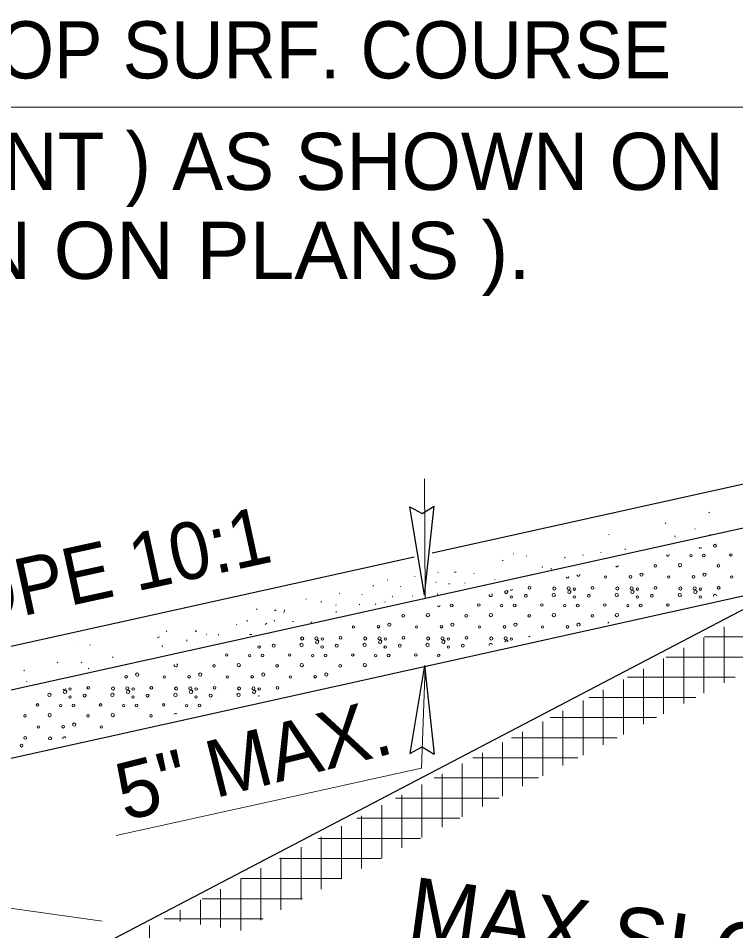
# Model space of a CAD drawing. Extents: x 326 to 700, y 421 to 686.
# Drawn here: x 491.18 to 506.73, y 596.65 to 616.42 of the extents above; entities that cross this region are included whole.
import ezdxf

# ---------------------------------------------------------------- set-up
doc = ezdxf.new("R2010")
doc.units = 0
doc.header["$LTSCALE"] = 0.5
for name, color, linetype, lineweight in [('1', 7, 'Continuous', 13), ('13', 7, 'Continuous', 13), ('2', 7, 'Continuous', 13)]:
    doc.layers.add(name, color=color, linetype=linetype, lineweight=lineweight)

msp = doc.modelspace()

# ---------------------------------------------------------------- linework, layer by layer
at = {"layer": '1', "lineweight": 25}
for p, q in [((499.9855, 603.9213), (499.6694, 605.8293)), ((499.9855, 603.9213), (500.1958, 605.8438)), ((499.9855, 602.3975), (499.6694, 600.4894)), ((499.9855, 602.3975), (500.1958, 600.4748))]:
    msp.add_line(p, q, dxfattribs=at)
for points in [[(499.6694, 605.8293), (499.9394, 605.6885), (500.1958, 605.8438)], [(499.6694, 600.4894), (499.9394, 600.6303), (500.1958, 600.4748)]]:
    msp.add_lwpolyline(points, dxfattribs=at)
at = {"layer": '13'}
for p, q in [((441.865, 614.492), (512.4118, 614.492)), ((506.1502, 605.7028), (506.162, 605.7148)), ((505.2042, 605.4725), (505.216, 605.4844)), ((505.843, 605.3602), (505.8549, 605.3483)), ((503.9748, 605.2359), (503.9867, 605.224)), ((505.4235, 605.1769), (505.4116, 605.2066)), ((506.1796, 605.2183), (506.1915, 605.2301)), ((501.912, 604.8163), (501.9239, 604.8043)), ((502.1956, 604.7632), (502.2074, 604.7751)), ((503.4133, 604.7927), (503.4311, 604.7868)), ((503.8034, 604.8458), (503.8153, 604.834)), ((504.3297, 604.9227), (504.3416, 604.9108)), ((501.6816, 604.6744), (501.6936, 604.6626)), ((503.0231, 604.7278), (503.035, 604.7396)), ((500.2802, 604.4085), (500.2921, 604.4205)), ((500.6352, 604.4143), (500.6766, 604.42)), ((501.0546, 604.3848), (501.0665, 604.3966)), ((502.5387, 604.5208), (502.5444, 604.5384)), ((502.7275, 604.4853), (502.7394, 604.4971)), ((499.1808, 604.2429), (499.1903, 604.2524)), ((499.7719, 604.3198), (499.7837, 604.3318)), ((500.2273, 604.2015), (500.2391, 604.1896)), ((500.5168, 604.1603), (500.5286, 604.1722)), ((500.8595, 604.1721), (500.8713, 604.1838)), ((501.5043, 604.2608), (501.5162, 604.2489)), ((501.9001, 604.2667), (501.9023, 604.2645)), ((498.1407, 603.9651), (498.1526, 603.9533)), ((498.8676, 604.113), (498.8794, 604.1248)), ((499.4648, 604.113), (499.4767, 604.1011)), ((499.9436, 604.107), (499.9555, 604.0951)), ((497.4195, 603.8409), (497.4314, 603.8291)), ((497.7447, 603.7818), (497.7566, 603.77)), ((498.6314, 603.9357), (498.6433, 603.9238)), ((499.1275, 603.7643), (499.1394, 603.7761)), ((499.2993, 603.8763), (499.2873, 603.9061)), ((499.7247, 603.9003), (499.7366, 603.9121)), ((499.9826, 603.839), (499.9908, 603.8471)), ((500.2625, 603.9357), (500.2744, 603.9475)), ((496.3493, 603.6105), (496.3613, 603.6224)), ((496.7396, 603.581), (496.775, 603.5988)), ((496.9408, 603.5456), (496.9645, 603.5988)), ((498.0638, 603.7109), (498.0756, 603.699)), ((498.0696, 603.5515), (498.0815, 603.5633)), ((498.5722, 603.7229), (498.5841, 603.7109)), ((498.9208, 603.7169), (498.9326, 603.7288)), ((499.5121, 603.7464), (499.5196, 603.7364)), ((496.1486, 603.38), (496.1486, 603.3503)), ((496.7336, 603.3563), (496.7454, 603.3683)), ((495.9118, 603.2736), (495.9238, 603.2855)), ((496.5683, 603.3149), (496.5328, 603.2855)), ((497.1242, 603.3503), (497.1477, 603.3444)), ((497.5258, 603.3269), (497.5377, 603.3388)), ((503.9613, 603.3107), (503.9859, 603.3353)), ((506.4793, 603.0123), (506.4793, 603.2345)), ((494.204, 602.9958), (494.2454, 603.0134)), ((494.3872, 603.1495), (494.4048, 603.1257)), ((495.0491, 603.1259), (495.0196, 603.1554)), ((495.2561, 603.0668), (495.2678, 603.0727)), ((495.516, 603.0668), (495.528, 603.0548)), ((496.2431, 603.0668), (496.1958, 603.0668)), ((506.0429, 602.576), (506.0429, 603.0043)), ((506.4793, 603.0123), (506.0581, 603.0123)), ((506.4793, 602.1397), (506.4793, 603.0123)), ((508.4229, 603.0123), (506.4793, 603.0123)), ((492.4295, 602.7783), (492.4306, 602.777)), ((492.7352, 602.8449), (492.7441, 602.8361)), ((494.3043, 602.8243), (494.3103, 602.8007)), ((494.8363, 602.9484), (494.8363, 602.9248)), ((505.6067, 602.1397), (505.6067, 602.7742)), ((493.2286, 602.5821), (493.2404, 602.5703)), ((506.0429, 602.576), (505.2265, 602.576)), ((506.0429, 601.7937), (506.0429, 602.576)), ((507.5706, 602.576), (506.0429, 602.576)), ((492.0285, 602.4638), (492.0403, 602.4519)), ((492.5485, 602.4519), (492.5604, 602.4638)), ((493.5361, 602.4224), (493.5418, 602.4224)), ((505.1703, 601.7032), (505.1703, 602.5467)), ((491.3075, 602.2925), (491.3193, 602.2806)), ((492.7024, 602.3219), (492.7143, 602.3338)), ((504.7338, 601.2669), (504.7338, 602.3194)), ((491.3607, 602.0559), (491.3725, 602.044)), ((504.2971, 600.8998), (504.2971, 602.0918)), ((505.6067, 602.1397), (504.3888, 602.1397)), ((506.4793, 602.1397), (505.6067, 602.1397)), ((505.6067, 601.5703), (505.6067, 602.1397)), ((506.4793, 602.0171), (506.4793, 602.1397)), ((506.7184, 602.1397), (506.4793, 602.1397)), ((503.8607, 600.6763), (503.8607, 601.8646)), ((503.4243, 600.4529), (503.4243, 601.6373)), ((505.1703, 601.7032), (503.5511, 601.7032)), ((505.1703, 601.3468), (505.1703, 601.7032)), ((505.8663, 601.7032), (505.1703, 601.7032)), ((502.988, 600.2293), (502.988, 601.4099)), ((502.5517, 600.006), (502.5517, 601.1827)), ((504.7338, 601.2669), (502.7133, 601.2669)), ((504.7338, 601.1235), (504.7338, 601.2669)), ((505.0141, 601.2669), (504.7338, 601.2669)), ((504.1611, 600.83), (501.8748, 600.83)), ((502.1152, 600.3938), (502.1152, 600.9554)), ((501.6789, 599.5592), (501.6789, 600.728)), ((502.1152, 600.3938), (501.0371, 600.3938)), ((501.2421, 599.3354), (501.2421, 600.5007)), ((502.1152, 599.7826), (502.1152, 600.3938)), ((503.3088, 600.3938), (502.1152, 600.3938)), ((500.8057, 599.112), (500.8057, 600.2732)), ((500.3694, 598.8886), (500.3694, 600.0459)), ((499.933, 598.6652), (499.933, 599.8187)), ((502.4567, 599.9574), (500.1994, 599.9574)), ((501.6044, 599.521), (499.3616, 599.521)), ((499.4966, 598.4418), (499.4966, 599.5913)), ((499.0603, 598.2182), (499.0603, 599.364)), ((500.7523, 599.0848), (498.5239, 599.0848)), ((498.6239, 597.9948), (498.6239, 599.1368)), ((498.187, 598.2119), (498.187, 598.9092)), ((497.7508, 598.6483), (497.6863, 598.6483)), ((497.7508, 598.6483), (497.7508, 598.6819)), ((497.7508, 597.5477), (497.7508, 598.6483)), ((499.9002, 598.6483), (497.7508, 598.6483)), ((497.3144, 597.3243), (497.3144, 598.4547)), ((493.0008, 596.8528), (482.5538, 598.3305)), ((496.8782, 597.1009), (496.8782, 598.2274)), ((499.048, 598.2119), (498.187, 598.2119)), ((496.4417, 596.8773), (496.4417, 598.0001)), ((496.0053, 596.654), (496.0053, 597.7727)), ((498.1949, 597.7752), (496.0099, 597.7752)), ((495.5689, 596.7158), (495.5689, 597.5454)), ((495.1321, 596.7824), (495.1321, 597.3179)), ((497.3426, 597.3388), (495.1722, 597.3388)), ((494.6958, 596.8488), (494.6958, 597.0906)), ((496.4905, 596.9024), (494.3429, 596.9024)), ((494.0275, 595.5458), (494.0275, 596.7578))]:
    msp.add_line(p, q, dxfattribs=at)
at = {"layer": '13', "lineweight": 25}
for p, q in [((512.7416, 606.6679), (476.7395, 598.6926)), ((476.833, 597.2418), (513.1901, 605.2956)), ((476.465, 599.5885), (499.7659, 604.7501))]:
    msp.add_line(p, q, dxfattribs=at)
for points in [[(500.1513, 604.8355), (512.4144, 607.5519), (517.3207, 609.8398)], [(467.667, 591.8342), (484.3791, 591.8342), (512.7416, 606.6679)]]:
    msp.add_lwpolyline(points, dxfattribs=at)
at = {"layer": '13'}
msp.add_lwpolyline([(498.187, 597.7712), (498.187, 598.2119), (496.8485, 598.2119)], dxfattribs=at)
at = {"layer": '2'}
for p, q in [((500.0038, 603.8463), (499.9903, 606.4388)), ((500.0038, 602.3573), (499.9203, 600.1718)), ((499.9203, 600.1718), (493.3089, 598.7073))]:
    msp.add_line(p, q, dxfattribs=at)
for centre, radius in [((506.2818, 604.9905), 0.0308), ((505.7602, 604.7761), 0.0249), ((506.0396, 604.7777), 0.0306), ((506.6287, 604.7892), 0.0278), ((504.9895, 604.5535), 0.0269), ((505.5246, 604.57), 0.0357), ((506.3555, 604.5535), 0.0269), ((504.4516, 604.3179), 0.0288), ((504.6901, 604.3638), 0.0345), ((505.8175, 604.3179), 0.0288), ((506.056, 604.3638), 0.0345), ((503.9115, 604.3114), 0.0235), ((505.2775, 604.3114), 0.0235), ((506.6434, 604.3114), 0.0235), ((502.2642, 604.0758), 0.0295), ((502.7877, 603.922), 0.0359), ((502.8009, 604.0626), 0.033), ((503.111, 604.0657), 0.0335), ((503.1248, 603.9858), 0.0326), ((503.2357, 604.0496), 0.0266), ((503.6301, 604.0758), 0.0295), ((504.1537, 603.922), 0.0359), ((504.1668, 604.0626), 0.033), ((504.477, 604.0657), 0.0335), ((504.4908, 603.9858), 0.0326), ((504.6017, 604.0496), 0.0266), ((504.9961, 604.0758), 0.0295), ((505.5197, 603.922), 0.0359), ((505.5328, 604.0626), 0.033), ((505.8429, 604.0657), 0.0335), ((505.8567, 603.9858), 0.0326), ((505.9676, 604.0496), 0.0266), ((506.3621, 604.0758), 0.0295), ((501.8682, 603.8783), 0.0261), ((502.1839, 603.9073), 0.0308), ((503.2342, 603.8783), 0.0261), ((503.5499, 603.9073), 0.0308), ((504.6002, 603.8783), 0.0261), ((504.9159, 603.9073), 0.0308), ((505.9661, 603.8783), 0.0261), ((500.5758, 603.6945), 0.0306), ((501.1649, 603.706), 0.0278), ((501.6623, 603.6929), 0.0249), ((501.9417, 603.6945), 0.0306), ((502.5308, 603.706), 0.0278), ((503.0283, 603.6929), 0.0249), ((503.3077, 603.6945), 0.0306), ((503.8968, 603.706), 0.0278), ((504.3943, 603.6929), 0.0249), ((504.6737, 603.6945), 0.0306), ((505.2628, 603.706), 0.0278), ((499.5257, 603.4704), 0.0269), ((500.0608, 603.4868), 0.0357), ((500.8916, 603.4704), 0.0269), ((501.4267, 603.4868), 0.0357), ((502.2576, 603.4704), 0.0269), ((502.7927, 603.4868), 0.0357), ((503.6236, 603.4704), 0.0269), ((504.1587, 603.4868), 0.0357), ((498.4477, 603.2282), 0.0235), ((498.9877, 603.2347), 0.0288), ((499.2262, 603.2806), 0.0345), ((499.8136, 603.2282), 0.0235), ((500.3537, 603.2347), 0.0288), ((500.5922, 603.2806), 0.0345), ((501.1796, 603.2282), 0.0235), ((501.7196, 603.2347), 0.0288), ((501.9582, 603.2806), 0.0345), ((502.5455, 603.2282), 0.0235), ((503.0856, 603.2347), 0.0288), ((497.337, 602.9794), 0.033), ((497.6471, 602.9825), 0.0335), ((497.7718, 602.9664), 0.0266), ((498.1663, 602.9926), 0.0295), ((498.703, 602.9794), 0.033), ((499.0131, 602.9825), 0.0335), ((499.1378, 602.9664), 0.0266), ((499.5322, 602.9926), 0.0295), ((500.0689, 602.9794), 0.033), ((500.3791, 602.9825), 0.0335), ((500.5038, 602.9664), 0.0266), ((500.8982, 602.9926), 0.0295), ((501.4349, 602.9794), 0.033), ((501.745, 602.9825), 0.0335), ((501.8697, 602.9664), 0.0266), ((496.4044, 602.7951), 0.0261), ((496.7201, 602.8241), 0.0308), ((497.3239, 602.8388), 0.0359), ((497.6609, 602.9027), 0.0326), ((497.7703, 602.7951), 0.0261), ((498.086, 602.8241), 0.0308), ((498.6898, 602.8388), 0.0359), ((499.0269, 602.9027), 0.0326), ((499.1363, 602.7951), 0.0261), ((499.452, 602.8241), 0.0308), ((500.0558, 602.8388), 0.0359), ((500.3929, 602.9027), 0.0326), ((500.5023, 602.7951), 0.0261), ((500.818, 602.8241), 0.0308), ((495.701, 602.6228), 0.0278), ((496.1985, 602.6098), 0.0249), ((496.4779, 602.6113), 0.0306), ((497.067, 602.6228), 0.0278), ((497.5644, 602.6098), 0.0249), ((497.8438, 602.6113), 0.0306), ((498.4329, 602.6228), 0.0278), ((498.9304, 602.6098), 0.0249), ((499.2098, 602.6113), 0.0306), ((499.7989, 602.6228), 0.0278), ((495.4278, 602.3872), 0.0269), ((495.9629, 602.4036), 0.0357), ((496.7938, 602.3872), 0.0269), ((497.3288, 602.4036), 0.0357), ((498.1597, 602.3872), 0.0269), ((498.6948, 602.4036), 0.0357), ((493.5238, 602.1516), 0.0288), ((493.7624, 602.1974), 0.0345), ((494.8898, 602.1516), 0.0288), ((495.1283, 602.1974), 0.0345), ((496.2558, 602.1516), 0.0288), ((496.4943, 602.1974), 0.0345), ((497.6217, 602.1516), 0.0288), ((497.8603, 602.1974), 0.0345), ((494.3498, 602.145), 0.0235), ((495.7157, 602.145), 0.0235), ((497.0817, 602.145), 0.0235), ((491.86, 601.7556), 0.0359), ((492.1971, 601.8195), 0.0326), ((492.308, 601.8832), 0.0266), ((492.7024, 601.9094), 0.0295), ((493.226, 601.7556), 0.0359), ((493.2391, 601.8962), 0.033), ((493.5492, 601.8993), 0.0335), ((493.563, 601.8195), 0.0326), ((493.6739, 601.8832), 0.0266), ((494.0684, 601.9094), 0.0295), ((494.5919, 601.7556), 0.0359), ((494.6051, 601.8962), 0.033), ((494.9152, 601.8993), 0.0335), ((494.929, 601.8195), 0.0326), ((495.0399, 601.8832), 0.0266), ((495.4344, 601.9094), 0.0295), ((495.9579, 601.7556), 0.0359), ((495.971, 601.8962), 0.033), ((496.2812, 601.8993), 0.0335), ((496.295, 601.8195), 0.0326), ((496.4059, 601.8832), 0.0266), ((496.8003, 601.9094), 0.0295), ((492.3065, 601.7119), 0.0261), ((492.6222, 601.7409), 0.0308), ((493.6724, 601.7119), 0.0261), ((493.9881, 601.7409), 0.0308), ((495.0384, 601.7119), 0.0261), ((495.3541, 601.7409), 0.0308), ((491.6031, 601.5396), 0.0278), ((492.1006, 601.5266), 0.0249), ((492.38, 601.5282), 0.0306), ((492.9691, 601.5396), 0.0278), ((493.4666, 601.5266), 0.0249), ((493.746, 601.5282), 0.0306), ((494.335, 601.5396), 0.0278), ((494.8325, 601.5266), 0.0249), ((495.1119, 601.5282), 0.0306), ((491.3299, 601.304), 0.0269), ((491.865, 601.3204), 0.0357), ((492.6959, 601.304), 0.0269), ((493.2309, 601.3204), 0.0357), ((494.0618, 601.304), 0.0269), ((491.6178, 601.0618), 0.0235), ((492.1579, 601.0684), 0.0288), ((492.3964, 601.1142), 0.0345), ((492.9838, 601.0618), 0.0235), ((491.3365, 600.8262), 0.0295), ((491.8731, 600.8131), 0.033), ((491.2562, 600.6577), 0.0308)]:
    msp.add_circle(centre, radius, dxfattribs=at)
for centre, radius, start, end in [((505.9661, 604.9615), 0.0261, 209.66544, 355.40195), ((505.2628, 604.7892), 0.0278, 176.02537, 29.04202), ((504.1587, 604.57), 0.0357, 222.3358, 342.73158), ((503.3241, 604.3638), 0.0345, 188.50995, 16.55744), ((503.0856, 604.3179), 0.0288, 201.70802, 3.35936), ((501.7588, 603.9858), 0.0326, 116.00998, 89.05741), ((501.7487, 604.0022), 0.0476, 333.94429, 26.0557), ((501.8697, 604.0496), 0.0266, 206.69371, 358.37368), ((503.1147, 604.0022), 0.0476, 333.94429, 26.0557), ((504.4806, 604.0022), 0.0476, 333.94429, 26.0557), ((505.8466, 604.0022), 0.0476, 333.94429, 26.0557), ((501.4218, 603.922), 0.0359, 157.04102, 48.02637), ((506.2818, 603.9073), 0.0308, 354.79672, 209.91248), ((500.2964, 603.6929), 0.0249, 192.04353, 13.02386), ((503.3241, 603.2806), 0.0345, 312.00902, 252.70017), ((502.2642, 602.9926), 0.0295, 68.96228, 135.74691), ((497.6508, 602.919), 0.0476, 333.94429, 26.0557), ((499.0168, 602.919), 0.0476, 333.94429, 26.0557), ((500.3827, 602.919), 0.0476, 333.94429, 26.0557), ((501.4218, 602.8388), 0.0359, 3.63491, 201.07428), ((501.7588, 602.9027), 0.0326, 19.95234, 184.75686), ((501.7487, 602.919), 0.0476, 355.50092, 26.0557), ((500.2964, 602.6098), 0.0249, 307.86303, 256.84616), ((494.5969, 602.4036), 0.0357, 154.49639, 50.571), ((492.1833, 601.8993), 0.0335, 209.18777, 355.87962), ((492.1869, 601.8358), 0.0476, 333.94429, 26.0557), ((493.5529, 601.8358), 0.0476, 333.94429, 26.0557), ((494.9189, 601.8358), 0.0476, 333.94429, 26.0557), ((496.2848, 601.8358), 0.0476, 333.94429, 26.0557), ((496.4044, 601.7119), 0.0261, 69.02806, 135.68113), ((494.5969, 601.3204), 0.0357, 41.82678, 162.88241), ((492.1833, 600.8162), 0.0335, 1.48049, 203.2287)]:
    msp.add_arc(centre, radius, start, end, dxfattribs=at)

# ---------------------------------------------------------------- texts
at = {"layer": '13'}
for s, width, p in [("SURFACED RURAL DRIVES WI/SAME BASE ( 5'' MAX ) & TOP SURF. COURSE", 0.95, (447.5787, 615.1175)), ('SHOULDER TO THE R/W LINE ( OR AS SHOWN ON PLANS ).', 1.05, (452.6443, 610.7729))]:
    msp.add_text(s, height=1.238, dxfattribs=dict(at, width=width)).set_placement(p)
msp.add_text("( 1 1/2'' A.C. OR DOUBLE OR SINGLE SURF. TREATMENT ) AS SHOWN ON ", height=1.238, dxfattribs=at).set_placement((448.3556, 612.7008))
at = {"layer": '13', "width": 0.95}
msp.add_text('MAX. SLOPE 10:1', height=1.238, rotation=12.297, dxfattribs=at).set_placement((484.0087, 601.8768))
at = {"layer": '13'}
msp.add_text('MAX SLOPE 10:1', height=1.35, rotation=352.158, dxfattribs=at).set_placement((499.5816, 596.479))
at = {"layer": '2'}
msp.add_text("5'' MAX.", height=1.238, rotation=14.189, dxfattribs=at).set_placement((493.4918, 599.0221))

doc.saveas('drawing.dxf')
